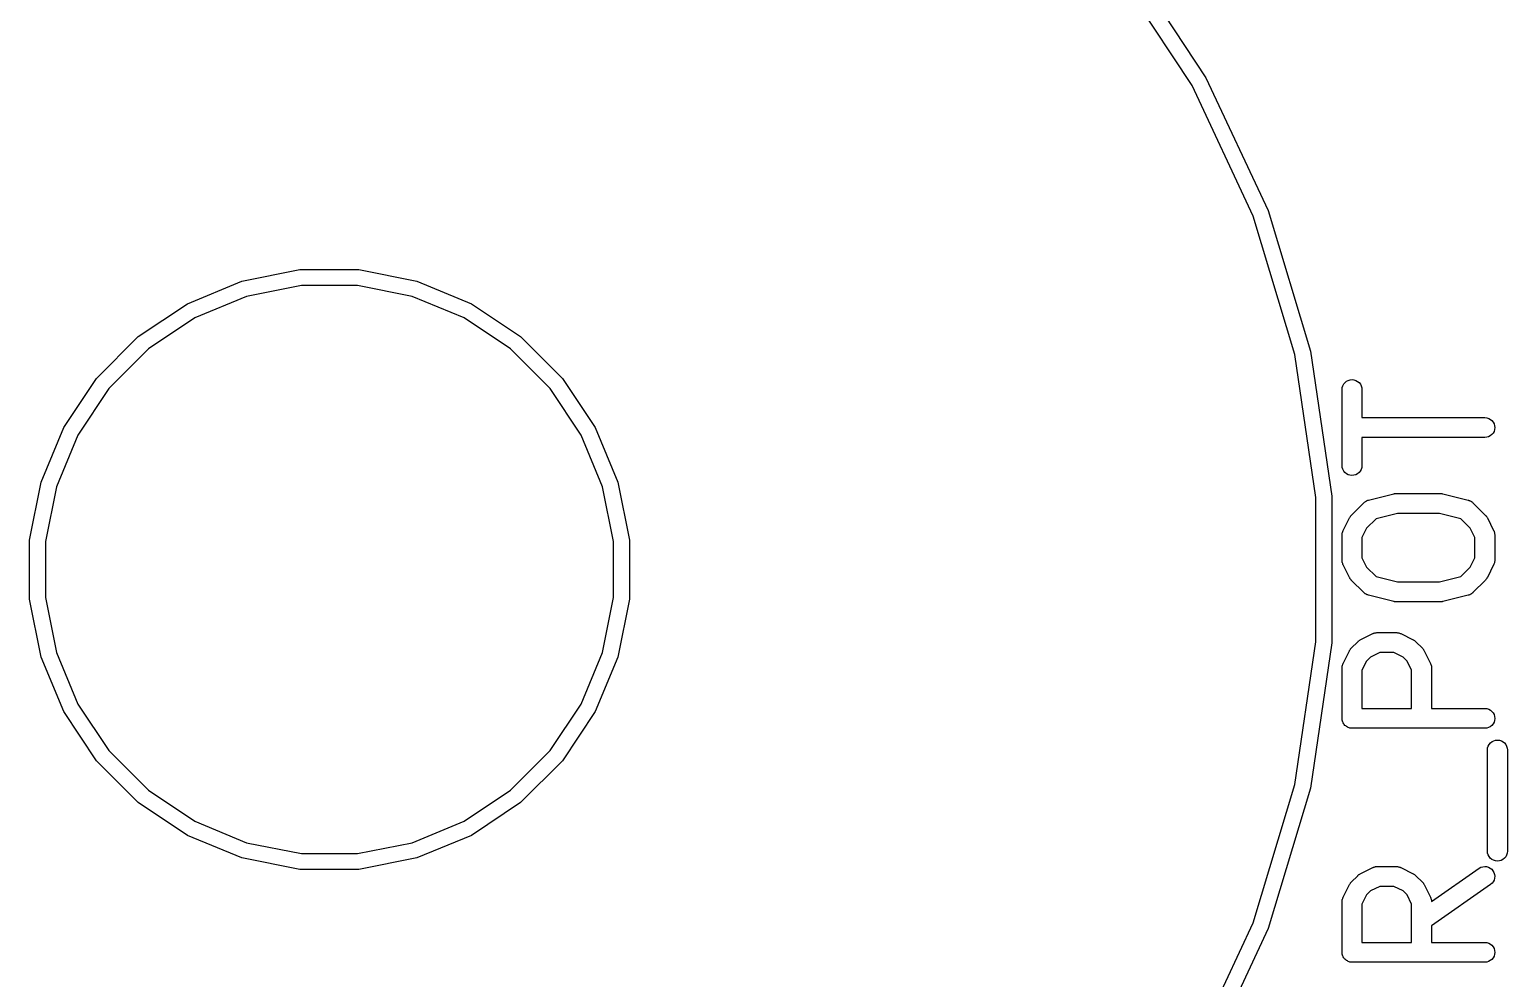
# Model space of a CAD drawing. Extents: x 118.6 to 187.3, y -130.9 to -41.9.
# Drawn here: x 132.44 to 143.57, y -87.02 to -79.87 of the extents above; entities that cross this region are included whole.
import ezdxf

# ---------------------------------------------------------------- set-up
doc = ezdxf.new("R2010")
doc.units = 0
doc.layers.add('BLACK', color=7, linetype='CONTINUOUS')

msp = doc.modelspace()

# ---------------------------------------------------------------- linework, layer by layer
at = {"layer": 'BLACK', "linetype": 'CONTINUOUS'}
for p, q in [((140.692, -79.3134), (141.301, -80.2351)), ((141.197, -80.2938), (140.597, -79.3868)), ((141.301, -80.2351), (141.771, -81.2358)), ((141.658, -81.2786), (141.197, -80.2938)), ((141.771, -81.2358), (142.089, -82.2941)), ((141.972, -82.3201), (141.658, -81.2786)), ((134.041, -81.7677), (134.478, -81.6809)), ((134.478, -81.6809), (134.922, -81.6809)), ((134.922, -81.6809), (135.359, -81.7677)), ((133.63, -81.938), (134.041, -81.7677)), ((134.489, -81.8004), (134.076, -81.8826)), ((134.911, -81.8004), (134.489, -81.8004)), ((135.324, -81.8826), (134.911, -81.8004)), ((135.359, -81.7677), (135.77, -81.938)), ((134.076, -81.8826), (133.686, -82.0439)), ((135.714, -82.0439), (135.324, -81.8826)), ((133.26, -82.1853), (133.63, -81.938)), ((135.77, -81.938), (136.14, -82.1853)), ((133.686, -82.0439), (133.336, -82.278)), ((136.064, -82.278), (135.714, -82.0439)), ((132.945, -82.4999), (133.26, -82.1853)), ((136.14, -82.1853), (136.455, -82.4999)), ((133.336, -82.278), (133.038, -82.5761)), ((136.362, -82.5761), (136.064, -82.278)), ((142.13, -83.3962), (141.972, -82.3201)), ((142.089, -82.2941), (142.25, -83.3874)), ((132.698, -82.8699), (132.945, -82.4999)), ((133.038, -82.5761), (132.804, -82.9265)), ((136.596, -82.9265), (136.362, -82.5761)), ((136.455, -82.4999), (136.702, -82.8699)), ((142.327, -82.5835), (142.329, -82.5689)), ((142.327, -82.5845), (142.327, -82.5835)), ((142.327, -83.156), (142.327, -82.5845)), ((142.329, -82.5689), (142.333, -82.555)), ((142.333, -82.555), (142.34, -82.5421)), ((142.34, -82.5421), (142.35, -82.5309)), ((142.35, -82.5309), (142.361, -82.5218)), ((142.361, -82.5218), (142.374, -82.515)), ((142.374, -82.515), (142.388, -82.5109)), ((142.388, -82.5109), (142.403, -82.5095)), ((142.403, -82.5095), (142.417, -82.5111)), ((142.417, -82.5111), (142.431, -82.5154)), ((142.431, -82.5154), (142.444, -82.5223)), ((142.444, -82.5223), (142.456, -82.5317)), ((142.456, -82.5317), (142.465, -82.543)), ((142.465, -82.543), (142.472, -82.5559)), ((142.472, -82.5559), (142.476, -82.57)), ((142.476, -82.57), (142.477, -82.5845)), ((142.477, -82.5845), (142.477, -82.7952)), ((142.477, -82.7952), (143.402, -82.7952)), ((143.402, -82.7952), (143.403, -82.7952)), ((143.403, -82.7952), (143.418, -82.7969)), ((143.418, -82.7969), (143.432, -82.8013)), ((143.432, -82.8013), (143.445, -82.8084)), ((143.445, -82.8084), (143.456, -82.8178)), ((143.456, -82.8178), (143.465, -82.8292)), ((132.528, -83.2811), (132.698, -82.8699)), ((132.804, -82.9265), (132.643, -83.3159)), ((136.757, -83.3159), (136.596, -82.9265)), ((136.702, -82.8699), (136.872, -83.2811)), ((143.444, -82.9327), (143.431, -82.9396)), ((143.455, -82.9235), (143.444, -82.9327)), ((143.465, -82.9122), (143.455, -82.9235)), ((143.465, -82.8292), (143.472, -82.8421)), ((143.472, -82.8993), (143.465, -82.9122)), ((143.472, -82.8421), (143.476, -82.8562)), ((143.476, -82.8853), (143.472, -82.8993)), ((143.476, -82.8562), (143.477, -82.8708)), ((143.477, -82.8708), (143.476, -82.8853)), ((143.402, -82.9452), (142.477, -82.9452)), ((142.477, -82.9452), (142.477, -83.156)), ((143.417, -82.9438), (143.402, -82.9452)), ((143.431, -82.9396), (143.417, -82.9438)), ((142.329, -83.1705), (142.327, -83.156)), ((142.477, -83.156), (142.477, -83.157)), ((142.333, -83.1845), (142.329, -83.1705)), ((142.34, -83.1975), (142.333, -83.1845)), ((142.349, -83.2088), (142.34, -83.1975)), ((142.36, -83.2181), (142.349, -83.2088)), ((142.373, -83.2251), (142.36, -83.2181)), ((142.387, -83.2294), (142.373, -83.2251)), ((142.402, -83.2309), (142.387, -83.2294)), ((142.416, -83.2296), (142.402, -83.2309)), ((142.43, -83.2255), (142.416, -83.2296)), ((142.443, -83.2187), (142.43, -83.2255)), ((142.455, -83.2095), (142.443, -83.2187)), ((142.464, -83.1983), (142.455, -83.2095)), ((142.471, -83.1855), (142.464, -83.1983)), ((142.476, -83.1715), (142.471, -83.1855)), ((142.477, -83.157), (142.476, -83.1715)), ((132.441, -83.7175), (132.528, -83.2811)), ((132.643, -83.3159), (132.56, -83.7293)), ((136.84, -83.7293), (136.757, -83.3159)), ((136.872, -83.2811), (136.959, -83.7175)), ((142.527, -83.4165), (142.718, -83.3689)), ((142.718, -83.3689), (142.719, -83.3687)), ((142.719, -83.3687), (142.72, -83.3685)), ((142.72, -83.3685), (142.721, -83.3681)), ((142.721, -83.3681), (142.727, -83.3675)), ((142.727, -83.3675), (142.733, -83.3667)), ((142.733, -83.3667), (142.734, -83.3668)), ((142.734, -83.3668), (142.736, -83.3667)), ((142.736, -83.3667), (143.069, -83.3667)), ((143.069, -83.3667), (143.07, -83.3667)), ((143.07, -83.3667), (143.071, -83.3668)), ((143.071, -83.3668), (143.073, -83.3668)), ((143.073, -83.3668), (143.079, -83.3676)), ((143.079, -83.3676), (143.085, -83.3683)), ((143.085, -83.3683), (143.086, -83.3687)), ((143.086, -83.3687), (143.087, -83.3689)), ((143.087, -83.3689), (143.278, -83.4165)), ((142.13, -84.4838), (142.13, -83.3962)), ((142.25, -83.3874), (142.25, -84.4926)), ((142.397, -83.5315), (142.492, -83.4363)), ((142.492, -83.4363), (142.493, -83.4355)), ((142.493, -83.4355), (142.497, -83.4323)), ((142.497, -83.4323), (142.501, -83.4289)), ((142.501, -83.4289), (142.503, -83.4278)), ((142.503, -83.4278), (142.504, -83.4264)), ((142.504, -83.4264), (142.509, -83.424)), ((142.509, -83.424), (142.513, -83.4214)), ((142.513, -83.4214), (142.515, -83.4207)), ((142.515, -83.4207), (142.517, -83.4196)), ((142.517, -83.4196), (142.522, -83.4182)), ((142.522, -83.4182), (142.527, -83.4165)), ((143.278, -83.4165), (143.279, -83.4168)), ((143.279, -83.4168), (143.283, -83.4186)), ((143.283, -83.4186), (143.288, -83.42)), ((143.288, -83.42), (143.29, -83.4211)), ((143.29, -83.4211), (143.292, -83.4219)), ((143.292, -83.4219), (143.297, -83.4246)), ((143.297, -83.4246), (143.301, -83.427)), ((143.301, -83.427), (143.303, -83.4284)), ((143.303, -83.4284), (143.305, -83.4296)), ((143.305, -83.4296), (143.309, -83.433)), ((143.309, -83.433), (143.313, -83.4363)), ((143.313, -83.4363), (143.408, -83.5315)), ((142.335, -83.6462), (142.383, -83.551)), ((142.383, -83.55), (142.386, -83.5465)), ((142.383, -83.551), (142.383, -83.55)), ((142.386, -83.5465), (142.388, -83.5428)), ((142.388, -83.5428), (142.39, -83.5404)), ((142.39, -83.5404), (142.391, -83.5378)), ((142.391, -83.5378), (142.394, -83.5347)), ((142.394, -83.5347), (142.397, -83.5315)), ((142.584, -83.557), (142.512, -83.629)), ((142.745, -83.5167), (142.584, -83.557)), ((143.06, -83.5167), (142.745, -83.5167)), ((143.221, -83.557), (143.06, -83.5167)), ((143.293, -83.629), (143.221, -83.557)), ((143.408, -83.5315), (143.409, -83.5322)), ((143.409, -83.5322), (143.411, -83.5355)), ((143.411, -83.5355), (143.414, -83.5386)), ((143.414, -83.5386), (143.416, -83.5412)), ((143.416, -83.5412), (143.418, -83.5437)), ((143.418, -83.5437), (143.42, -83.5474)), ((143.42, -83.5474), (143.422, -83.551)), ((143.422, -83.551), (143.469, -83.6462)), ((142.327, -83.6787), (142.328, -83.6765)), ((142.327, -83.6798), (142.327, -83.6787)), ((142.327, -83.8702), (142.327, -83.6798)), ((142.328, -83.6693), (142.329, -83.6642)), ((142.328, -83.6743), (142.328, -83.6693)), ((142.328, -83.6765), (142.328, -83.6743)), ((142.329, -83.6642), (142.33, -83.6621)), ((142.33, -83.6599), (142.332, -83.6551)), ((142.33, -83.6621), (142.33, -83.6599)), ((142.332, -83.6551), (142.333, -83.6502)), ((142.333, -83.6502), (142.335, -83.6483)), ((142.335, -83.6483), (142.335, -83.6462)), ((142.512, -83.629), (142.477, -83.6975)), ((142.477, -83.6975), (142.477, -83.8525)), ((143.327, -83.6975), (143.293, -83.629)), ((143.327, -83.8525), (143.327, -83.6975)), ((143.469, -83.6462), (143.47, -83.6472)), ((143.47, -83.6472), (143.471, -83.6492)), ((143.471, -83.6492), (143.472, -83.6512)), ((143.472, -83.6512), (143.473, -83.6561)), ((143.473, -83.6561), (143.475, -83.6609)), ((143.475, -83.6609), (143.475, -83.6631)), ((143.475, -83.6631), (143.476, -83.6652)), ((143.476, -83.6652), (143.476, -83.6703)), ((143.476, -83.6703), (143.477, -83.6754)), ((143.477, -83.6754), (143.477, -83.6776)), ((143.477, -83.6776), (143.477, -83.6798)), ((143.477, -83.6798), (143.477, -83.8702)), ((132.441, -84.1625), (132.441, -83.7175)), ((132.56, -83.7293), (132.56, -84.1507)), ((136.84, -84.1507), (136.84, -83.7293)), ((136.959, -83.7175), (136.959, -84.1625)), ((142.328, -83.8724), (142.327, -83.8702)), ((142.328, -83.8746), (142.328, -83.8724)), ((142.328, -83.8797), (142.328, -83.8746)), ((142.329, -83.8848), (142.328, -83.8797)), ((142.329, -83.8869), (142.329, -83.8848)), ((142.33, -83.8891), (142.329, -83.8869)), ((142.332, -83.8939), (142.33, -83.8891)), ((142.333, -83.8988), (142.332, -83.8939)), ((142.334, -83.9008), (142.333, -83.8988)), ((142.335, -83.9028), (142.334, -83.9008)), ((142.335, -83.9038), (142.335, -83.9028)), ((142.383, -83.999), (142.335, -83.9038)), ((142.477, -83.8525), (142.512, -83.921)), ((142.512, -83.921), (142.584, -83.993)), ((143.221, -83.993), (143.293, -83.921)), ((143.293, -83.921), (143.327, -83.8525)), ((143.469, -83.9038), (143.422, -83.999)), ((143.47, -83.9017), (143.469, -83.9038)), ((143.471, -83.8998), (143.47, -83.9017)), ((143.473, -83.8949), (143.471, -83.8998)), ((143.475, -83.8901), (143.473, -83.8949)), ((143.476, -83.8858), (143.475, -83.8879)), ((143.475, -83.8879), (143.475, -83.8901)), ((143.477, -83.8757), (143.476, -83.8807)), ((143.476, -83.8807), (143.476, -83.8858)), ((143.477, -83.8702), (143.477, -83.8713)), ((143.477, -83.8713), (143.477, -83.8735)), ((143.477, -83.8735), (143.477, -83.8757)), ((142.385, -84.0026), (142.383, -83.999)), ((142.387, -84.0063), (142.385, -84.0026)), ((142.389, -84.0088), (142.387, -84.0063)), ((142.391, -84.0114), (142.389, -84.0088)), ((142.394, -84.0145), (142.391, -84.0114)), ((142.396, -84.0178), (142.394, -84.0145)), ((142.397, -84.0185), (142.396, -84.0178)), ((142.492, -84.1137), (142.397, -84.0185)), ((142.584, -83.993), (142.745, -84.0333)), ((142.745, -84.0333), (143.06, -84.0333)), ((143.06, -84.0333), (143.221, -83.993)), ((143.408, -84.0185), (143.313, -84.1137)), ((143.41, -84.0153), (143.408, -84.0185)), ((143.413, -84.0122), (143.41, -84.0153)), ((143.415, -84.0096), (143.413, -84.0122)), ((143.417, -84.0072), (143.415, -84.0096)), ((143.419, -84.0035), (143.417, -84.0072)), ((143.421, -83.9999), (143.419, -84.0035)), ((143.422, -83.999), (143.421, -83.9999)), ((132.56, -84.1507), (132.643, -84.5641)), ((136.757, -84.5641), (136.84, -84.1507)), ((142.496, -84.117), (142.492, -84.1137)), ((142.5, -84.1204), (142.496, -84.117)), ((142.502, -84.1216), (142.5, -84.1204)), ((142.504, -84.123), (142.502, -84.1216)), ((142.508, -84.1254), (142.504, -84.123)), ((142.512, -84.1281), (142.508, -84.1254)), ((142.514, -84.1289), (142.512, -84.1281)), ((142.516, -84.13), (142.514, -84.1289)), ((142.521, -84.1314), (142.516, -84.13)), ((142.526, -84.1332), (142.521, -84.1314)), ((142.527, -84.1335), (142.526, -84.1332)), ((142.718, -84.1811), (142.527, -84.1335)), ((143.278, -84.1335), (143.087, -84.1811)), ((143.282, -84.1318), (143.278, -84.1335)), ((143.287, -84.1304), (143.282, -84.1318)), ((143.289, -84.1293), (143.287, -84.1304)), ((143.291, -84.1286), (143.289, -84.1293)), ((143.296, -84.126), (143.291, -84.1286)), ((143.3, -84.1236), (143.296, -84.126)), ((143.302, -84.1222), (143.3, -84.1236)), ((143.304, -84.1211), (143.302, -84.1222)), ((143.308, -84.1177), (143.304, -84.1211)), ((143.312, -84.1145), (143.308, -84.1177)), ((143.313, -84.1137), (143.312, -84.1145)), ((132.528, -84.5989), (132.441, -84.1625)), ((136.959, -84.1625), (136.872, -84.5989)), ((142.719, -84.1813), (142.718, -84.1811)), ((142.72, -84.1817), (142.719, -84.1813)), ((142.726, -84.1824), (142.72, -84.1817)), ((142.732, -84.1832), (142.726, -84.1824)), ((142.733, -84.1832), (142.732, -84.1832)), ((142.735, -84.1833), (142.733, -84.1832)), ((142.736, -84.1833), (142.735, -84.1833)), ((143.069, -84.1833), (142.736, -84.1833)), ((143.07, -84.1832), (143.069, -84.1833)), ((143.072, -84.1833), (143.07, -84.1832)), ((143.078, -84.1825), (143.072, -84.1833)), ((143.084, -84.1819), (143.078, -84.1825)), ((143.085, -84.1815), (143.084, -84.1819)), ((143.086, -84.1813), (143.085, -84.1815)), ((143.087, -84.1811), (143.086, -84.1813)), ((141.972, -85.5599), (142.13, -84.4838)), ((142.397, -84.5315), (142.445, -84.4839)), ((142.445, -84.4831), (142.449, -84.4805)), ((142.445, -84.4839), (142.445, -84.4831)), ((142.449, -84.4805), (142.452, -84.4776)), ((142.452, -84.4776), (142.454, -84.4759)), ((142.454, -84.4759), (142.457, -84.474)), ((142.457, -84.474), (142.461, -84.4721)), ((142.461, -84.4721), (142.464, -84.4698)), ((142.464, -84.4698), (142.559, -84.4222)), ((142.559, -84.4222), (142.56, -84.4217)), ((142.56, -84.4217), (142.562, -84.421)), ((142.562, -84.421), (142.564, -84.4199)), ((142.564, -84.4199), (142.569, -84.4185)), ((142.569, -84.4185), (142.574, -84.4167)), ((142.574, -84.4167), (142.576, -84.4164)), ((142.576, -84.4164), (142.578, -84.4157)), ((142.578, -84.4157), (142.583, -84.4152)), ((142.583, -84.4152), (142.588, -84.4144)), ((142.588, -84.4144), (142.591, -84.4145)), ((142.591, -84.4145), (142.593, -84.4143)), ((142.593, -84.4143), (142.736, -84.4143)), ((142.736, -84.4143), (142.737, -84.4143)), ((142.737, -84.4143), (142.739, -84.4145)), ((142.739, -84.4145), (142.741, -84.4145)), ((142.741, -84.4145), (142.746, -84.4154)), ((142.746, -84.4154), (142.751, -84.4159)), ((142.751, -84.4159), (142.753, -84.4166)), ((142.753, -84.4166), (142.756, -84.417)), ((142.756, -84.417), (142.76, -84.4188)), ((142.76, -84.4188), (142.765, -84.4203)), ((142.765, -84.4203), (142.767, -84.4214)), ((142.767, -84.4214), (142.769, -84.4222)), ((142.769, -84.4222), (142.864, -84.4698)), ((142.864, -84.4698), (142.865, -84.4703)), ((142.865, -84.4703), (142.869, -84.4726)), ((142.869, -84.4726), (142.873, -84.4746)), ((142.873, -84.4746), (142.875, -84.4766)), ((142.875, -84.4766), (142.878, -84.4783)), ((142.878, -84.4783), (142.881, -84.4812)), ((142.881, -84.4812), (142.884, -84.4839)), ((142.884, -84.4839), (142.932, -84.5315)), ((132.698, -85.0101), (132.528, -84.5989)), ((132.643, -84.5641), (132.804, -84.9535)), ((136.596, -84.9535), (136.757, -84.5641)), ((136.872, -84.5989), (136.702, -85.0101)), ((142.25, -84.4926), (142.089, -85.5859)), ((142.335, -84.6462), (142.383, -84.551)), ((142.383, -84.55), (142.386, -84.5465)), ((142.383, -84.551), (142.383, -84.55)), ((142.386, -84.5465), (142.388, -84.5428)), ((142.388, -84.5428), (142.39, -84.5404)), ((142.39, -84.5404), (142.391, -84.5378)), ((142.391, -84.5378), (142.394, -84.5347)), ((142.394, -84.5347), (142.397, -84.5315)), ((142.542, -84.5985), (142.512, -84.629)), ((142.611, -84.5643), (142.542, -84.5985)), ((142.718, -84.5643), (142.611, -84.5643)), ((142.787, -84.5985), (142.718, -84.5643)), ((142.817, -84.629), (142.787, -84.5985)), ((142.932, -84.5315), (142.932, -84.5322)), ((142.932, -84.5322), (142.935, -84.5355)), ((142.935, -84.5355), (142.938, -84.5386)), ((142.938, -84.5386), (142.94, -84.5412)), ((142.94, -84.5412), (142.941, -84.5437)), ((142.941, -84.5437), (142.943, -84.5474)), ((142.943, -84.5474), (142.946, -84.551)), ((142.946, -84.551), (142.993, -84.6462)), ((142.327, -84.6787), (142.328, -84.6765)), ((142.327, -84.6798), (142.327, -84.6787)), ((142.327, -85.0607), (142.327, -84.6798)), ((142.328, -84.6693), (142.329, -84.6642)), ((142.328, -84.6743), (142.328, -84.6693)), ((142.328, -84.6765), (142.328, -84.6743)), ((142.329, -84.6642), (142.33, -84.6621)), ((142.33, -84.6599), (142.332, -84.6551)), ((142.33, -84.6621), (142.33, -84.6599)), ((142.332, -84.6551), (142.333, -84.6502)), ((142.333, -84.6502), (142.335, -84.6483)), ((142.335, -84.6483), (142.335, -84.6462)), ((142.512, -84.629), (142.477, -84.6975)), ((142.477, -84.6975), (142.477, -84.9857)), ((142.851, -84.6975), (142.817, -84.629)), ((142.851, -84.9857), (142.851, -84.6975)), ((142.993, -84.6462), (142.994, -84.6472)), ((142.994, -84.6472), (142.994, -84.6492)), ((142.994, -84.6492), (142.996, -84.6512)), ((142.996, -84.6512), (142.997, -84.6561)), ((142.997, -84.6561), (142.999, -84.6609)), ((142.999, -84.6609), (142.999, -84.6631)), ((142.999, -84.6631), (143, -84.6652)), ((143, -84.6652), (143, -84.6703)), ((143, -84.6703), (143.001, -84.6754)), ((143.001, -84.6754), (143.001, -84.6776)), ((143.001, -84.6776), (143.001, -84.6798)), ((143.001, -84.6798), (143.001, -84.9857)), ((132.945, -85.3801), (132.698, -85.0101)), ((132.804, -84.9535), (133.038, -85.3039)), ((136.362, -85.3039), (136.596, -84.9535)), ((136.702, -85.0101), (136.455, -85.3801)), ((142.477, -84.9857), (142.851, -84.9857)), ((143.001, -84.9857), (143.402, -84.9857)), ((143.402, -84.9857), (143.403, -84.9857)), ((143.403, -84.9857), (143.418, -84.9874)), ((143.418, -84.9874), (143.432, -84.9918)), ((143.432, -84.9918), (143.445, -84.9988)), ((143.445, -84.9988), (143.456, -85.0082)), ((143.456, -85.0082), (143.465, -85.0196)), ((143.465, -85.0196), (143.472, -85.0326)), ((143.472, -85.0326), (143.476, -85.0467)), ((143.476, -85.0467), (143.477, -85.0612)), ((142.328, -85.0677), (142.327, -85.0607)), ((142.329, -85.0748), (142.328, -85.0677)), ((142.329, -85.075), (142.329, -85.0748)), ((142.329, -85.0753), (142.329, -85.075)), ((142.331, -85.082), (142.329, -85.0753)), ((142.333, -85.0888), (142.331, -85.082)), ((142.333, -85.089), (142.333, -85.0888)), ((142.333, -85.0893), (142.333, -85.089)), ((142.336, -85.0955), (142.333, -85.0893)), ((142.34, -85.1018), (142.336, -85.0955)), ((142.34, -85.102), (142.34, -85.1018)), ((142.34, -85.1022), (142.34, -85.102)), ((142.344, -85.1077), (142.34, -85.1022)), ((142.349, -85.1132), (142.344, -85.1077)), ((142.349, -85.1134), (142.349, -85.1132)), ((142.349, -85.1136), (142.349, -85.1134)), ((142.355, -85.118), (142.349, -85.1136)), ((142.36, -85.1226), (142.355, -85.118)), ((142.36, -85.1227), (142.36, -85.1226)), ((142.36, -85.1229), (142.36, -85.1227)), ((142.367, -85.1262), (142.36, -85.1229)), ((142.373, -85.1296), (142.367, -85.1262)), ((142.373, -85.1297), (142.373, -85.1296)), ((142.373, -85.1299), (142.373, -85.1297)), ((142.38, -85.132), (142.373, -85.1299)), ((142.387, -85.1341), (142.38, -85.132)), ((142.387, -85.1342), (142.387, -85.1341)), ((142.387, -85.1341), (142.387, -85.1341)), ((142.394, -85.1349), (142.387, -85.1342)), ((142.401, -85.1357), (142.394, -85.1349)), ((142.402, -85.1357), (142.401, -85.1357)), ((143.402, -85.1357), (142.402, -85.1357)), ((142.402, -85.1357), (142.402, -85.1357)), ((142.402, -85.1357), (142.402, -85.1357)), ((142.402, -85.1357), (142.402, -85.1357)), ((143.417, -85.1343), (143.402, -85.1357)), ((143.431, -85.1301), (143.417, -85.1343)), ((143.444, -85.1232), (143.431, -85.1301)), ((143.455, -85.1139), (143.444, -85.1232)), ((143.465, -85.1027), (143.455, -85.1139)), ((143.472, -85.0898), (143.465, -85.1027)), ((143.476, -85.0758), (143.472, -85.0898)), ((143.477, -85.0612), (143.476, -85.0758)), ((143.424, -85.2832), (143.429, -85.2693)), ((143.429, -85.2693), (143.436, -85.2564)), ((143.436, -85.2564), (143.445, -85.2452)), ((143.445, -85.2452), (143.457, -85.2361)), ((143.457, -85.2361), (143.47, -85.2293)), ((143.47, -85.2293), (143.484, -85.2251)), ((143.484, -85.2251), (143.498, -85.2238)), ((143.498, -85.2238), (143.513, -85.2253)), ((143.513, -85.2253), (143.527, -85.2297)), ((143.527, -85.2297), (143.54, -85.2366)), ((143.54, -85.2366), (143.551, -85.246)), ((143.551, -85.246), (143.56, -85.2573)), ((143.56, -85.2573), (143.567, -85.2702)), ((143.567, -85.2702), (143.571, -85.2842)), ((133.26, -85.6947), (132.945, -85.3801)), ((133.038, -85.3039), (133.336, -85.602)), ((136.064, -85.602), (136.362, -85.3039)), ((136.455, -85.3801), (136.14, -85.6947)), ((143.423, -85.2978), (143.424, -85.2832)), ((143.423, -85.2988), (143.423, -85.2978)), ((143.423, -86.0607), (143.423, -85.2988)), ((143.571, -85.2842), (143.573, -85.2988)), ((143.573, -85.2988), (143.573, -86.0607)), ((133.336, -85.602), (133.686, -85.8361)), ((135.714, -85.8361), (136.064, -85.602)), ((141.658, -86.6014), (141.972, -85.5599)), ((142.089, -85.5859), (141.771, -86.6442)), ((133.63, -85.942), (133.26, -85.6947)), ((136.14, -85.6947), (135.77, -85.942)), ((133.686, -85.8361), (134.076, -85.9974)), ((135.324, -85.9974), (135.714, -85.8361)), ((134.041, -86.1123), (133.63, -85.942)), ((134.076, -85.9974), (134.489, -86.0796)), ((134.911, -86.0796), (135.324, -85.9974)), ((135.77, -85.942), (135.359, -86.1123)), ((134.478, -86.1991), (134.041, -86.1123)), ((134.489, -86.0796), (134.911, -86.0796)), ((135.359, -86.1123), (134.922, -86.1991)), ((143.424, -86.0753), (143.423, -86.0607)), ((143.428, -86.0893), (143.424, -86.0753)), ((143.435, -86.1022), (143.428, -86.0893)), ((143.444, -86.1136), (143.435, -86.1022)), ((143.456, -86.1229), (143.444, -86.1136)), ((143.469, -86.1299), (143.456, -86.1229)), ((143.483, -86.1342), (143.469, -86.1299)), ((143.497, -86.1357), (143.483, -86.1342)), ((143.512, -86.1344), (143.497, -86.1357)), ((143.526, -86.1303), (143.512, -86.1344)), ((143.539, -86.1235), (143.526, -86.1303)), ((143.55, -86.1143), (143.539, -86.1235)), ((143.56, -86.1031), (143.55, -86.1143)), ((143.567, -86.0903), (143.56, -86.1031)), ((143.571, -86.0763), (143.567, -86.0903)), ((143.573, -86.0618), (143.571, -86.0763)), ((143.573, -86.0607), (143.573, -86.0618)), ((134.922, -86.1991), (134.478, -86.1991)), ((142.397, -86.2934), (142.445, -86.2458)), ((142.445, -86.245), (142.449, -86.2424)), ((142.445, -86.2458), (142.445, -86.245)), ((142.449, -86.2424), (142.452, -86.2395)), ((142.452, -86.2395), (142.454, -86.2379)), ((142.454, -86.2379), (142.457, -86.2359)), ((142.457, -86.2359), (142.461, -86.234)), ((142.461, -86.234), (142.464, -86.2317)), ((142.464, -86.2317), (142.559, -86.1841)), ((142.559, -86.1841), (142.56, -86.1836)), ((142.56, -86.1836), (142.562, -86.1829)), ((142.562, -86.1829), (142.564, -86.1818)), ((142.564, -86.1818), (142.569, -86.1804)), ((142.569, -86.1804), (142.574, -86.1786)), ((142.574, -86.1786), (142.576, -86.1783)), ((142.576, -86.1783), (142.578, -86.1776)), ((142.578, -86.1776), (142.583, -86.1771)), ((142.583, -86.1771), (142.588, -86.1763)), ((142.588, -86.1763), (142.591, -86.1764)), ((142.591, -86.1764), (142.593, -86.1762)), ((142.593, -86.1762), (142.736, -86.1762)), ((142.736, -86.1762), (142.737, -86.1762)), ((142.737, -86.1762), (142.739, -86.1764)), ((142.739, -86.1764), (142.741, -86.1764)), ((142.741, -86.1764), (142.746, -86.1773)), ((142.746, -86.1773), (142.751, -86.1778)), ((142.751, -86.1778), (142.753, -86.1785)), ((142.753, -86.1785), (142.756, -86.1789)), ((142.756, -86.1789), (142.76, -86.1807)), ((142.76, -86.1807), (142.765, -86.1823)), ((142.765, -86.1823), (142.767, -86.1833)), ((142.767, -86.1833), (142.769, -86.1841)), ((142.769, -86.1841), (142.864, -86.2317)), ((142.864, -86.2317), (142.865, -86.2322)), ((142.865, -86.2322), (142.869, -86.2345)), ((142.869, -86.2345), (142.873, -86.2365)), ((142.873, -86.2365), (142.875, -86.2385)), ((142.875, -86.2385), (142.878, -86.2402)), ((142.878, -86.2402), (142.881, -86.2431)), ((142.881, -86.2431), (142.884, -86.2458)), ((142.884, -86.2458), (142.932, -86.2934)), ((143.001, -86.4406), (143.359, -86.1897)), ((143.359, -86.1897), (143.36, -86.1892)), ((143.36, -86.1892), (143.373, -86.1821)), ((143.373, -86.1821), (143.387, -86.1778)), ((143.387, -86.1778), (143.402, -86.1762)), ((143.402, -86.1762), (143.416, -86.1775)), ((143.416, -86.1775), (143.43, -86.1816)), ((143.43, -86.1816), (143.443, -86.1883)), ((143.443, -86.1883), (143.455, -86.1974)), ((143.455, -86.1974), (143.464, -86.2086)), ((143.464, -86.2086), (143.471, -86.2214)), ((143.471, -86.2214), (143.476, -86.2354)), ((143.476, -86.2645), (143.472, -86.2786)), ((143.476, -86.2354), (143.477, -86.2499)), ((143.477, -86.2499), (143.476, -86.2645)), ((142.335, -86.4081), (142.383, -86.3129)), ((142.383, -86.312), (142.386, -86.3084)), ((142.383, -86.3129), (142.383, -86.312)), ((142.386, -86.3084), (142.388, -86.3047)), ((142.388, -86.3047), (142.39, -86.3023)), ((142.39, -86.3023), (142.391, -86.2997)), ((142.391, -86.2997), (142.394, -86.2966)), ((142.394, -86.2966), (142.397, -86.2934)), ((142.542, -86.3604), (142.512, -86.3909)), ((142.611, -86.3262), (142.542, -86.3604)), ((142.718, -86.3262), (142.611, -86.3262)), ((142.787, -86.3604), (142.718, -86.3262)), ((142.817, -86.3909), (142.787, -86.3604)), ((142.932, -86.2934), (142.932, -86.2941)), ((142.932, -86.2941), (142.935, -86.2974)), ((142.935, -86.2974), (142.938, -86.3005)), ((142.938, -86.3005), (142.94, -86.3031)), ((142.94, -86.3031), (142.941, -86.3056)), ((142.941, -86.3056), (142.943, -86.3093)), ((142.943, -86.3093), (142.946, -86.3129)), ((142.946, -86.3129), (142.993, -86.4081)), ((143.445, -86.3126), (143.001, -86.6236)), ((143.457, -86.3031), (143.445, -86.3126)), ((143.466, -86.2916), (143.457, -86.3031)), ((143.472, -86.2786), (143.466, -86.2916)), ((142.327, -86.4406), (142.328, -86.4384)), ((142.327, -86.4417), (142.327, -86.4406)), ((142.327, -86.8226), (142.327, -86.4417)), ((142.328, -86.4312), (142.329, -86.4261)), ((142.328, -86.4362), (142.328, -86.4312)), ((142.328, -86.4384), (142.328, -86.4362)), ((142.329, -86.4261), (142.33, -86.424)), ((142.33, -86.4218), (142.332, -86.417)), ((142.33, -86.424), (142.33, -86.4218)), ((142.332, -86.417), (142.333, -86.4121)), ((142.333, -86.4121), (142.335, -86.4102)), ((142.335, -86.4102), (142.335, -86.4081)), ((142.512, -86.3909), (142.477, -86.4594)), ((142.477, -86.4594), (142.477, -86.7476)), ((142.851, -86.4594), (142.817, -86.3909)), ((142.851, -86.7476), (142.851, -86.4594)), ((142.993, -86.4081), (142.994, -86.4091)), ((142.994, -86.4091), (142.994, -86.4111)), ((142.994, -86.4111), (142.996, -86.4131)), ((142.996, -86.4131), (142.997, -86.418)), ((142.997, -86.418), (142.999, -86.4228)), ((142.999, -86.4228), (142.999, -86.425)), ((142.999, -86.425), (143, -86.4271)), ((143, -86.4271), (143, -86.4322)), ((143, -86.4322), (143.001, -86.4373)), ((143.001, -86.4373), (143.001, -86.4395)), ((143.001, -86.4395), (143.001, -86.4406)), ((141.197, -87.5862), (141.658, -86.6014)), ((141.771, -86.6442), (141.301, -87.6449)), ((143.001, -86.6236), (143.001, -86.7476)), ((142.328, -86.8296), (142.327, -86.8226)), ((142.329, -86.8367), (142.328, -86.8296)), ((142.477, -86.7476), (142.851, -86.7476)), ((143.001, -86.7476), (143.402, -86.7476)), ((143.402, -86.7476), (143.403, -86.7476)), ((143.403, -86.7476), (143.418, -86.7493)), ((143.418, -86.7493), (143.432, -86.7537)), ((143.432, -86.7537), (143.445, -86.7607)), ((143.445, -86.7607), (143.456, -86.7701)), ((143.456, -86.7701), (143.465, -86.7816)), ((143.465, -86.7816), (143.472, -86.7945)), ((143.472, -86.7945), (143.476, -86.8086)), ((143.476, -86.8086), (143.477, -86.8231)), ((143.477, -86.8231), (143.476, -86.8377)), ((142.329, -86.8369), (142.329, -86.8367)), ((142.329, -86.8372), (142.329, -86.8369)), ((142.331, -86.8439), (142.329, -86.8372)), ((142.333, -86.8507), (142.331, -86.8439)), ((142.333, -86.8509), (142.333, -86.8507)), ((142.333, -86.8512), (142.333, -86.8509)), ((142.336, -86.8574), (142.333, -86.8512)), ((142.34, -86.8637), (142.336, -86.8574)), ((142.34, -86.8639), (142.34, -86.8637)), ((142.34, -86.8641), (142.34, -86.8639)), ((142.344, -86.8696), (142.34, -86.8641)), ((142.349, -86.8751), (142.344, -86.8696)), ((142.349, -86.8753), (142.349, -86.8751)), ((142.349, -86.8755), (142.349, -86.8753)), ((142.355, -86.88), (142.349, -86.8755)), ((142.36, -86.8845), (142.355, -86.88)), ((142.36, -86.8846), (142.36, -86.8845)), ((142.36, -86.8848), (142.36, -86.8846)), ((142.367, -86.8881), (142.36, -86.8848)), ((142.373, -86.8916), (142.367, -86.8881)), ((142.373, -86.8918), (142.373, -86.8916)), ((142.373, -86.8916), (142.373, -86.8916)), ((142.38, -86.8939), (142.373, -86.8918)), ((142.387, -86.896), (142.38, -86.8939)), ((142.387, -86.8961), (142.387, -86.896)), ((142.387, -86.896), (142.387, -86.896)), ((142.394, -86.8968), (142.387, -86.8961)), ((142.401, -86.8976), (142.394, -86.8968)), ((142.402, -86.8976), (142.401, -86.8976)), ((143.402, -86.8976), (142.402, -86.8976)), ((142.402, -86.8976), (142.402, -86.8976)), ((142.402, -86.8976), (142.402, -86.8976)), ((142.402, -86.8976), (142.402, -86.8976)), ((143.417, -86.8962), (143.402, -86.8976)), ((143.431, -86.892), (143.417, -86.8962)), ((143.444, -86.8851), (143.431, -86.892)), ((143.455, -86.8758), (143.444, -86.8851)), ((143.465, -86.8646), (143.455, -86.8758)), ((143.472, -86.8517), (143.465, -86.8646)), ((143.476, -86.8377), (143.472, -86.8517))]:
    msp.add_line(p, q, dxfattribs=at)

doc.saveas('drawing.dxf')
